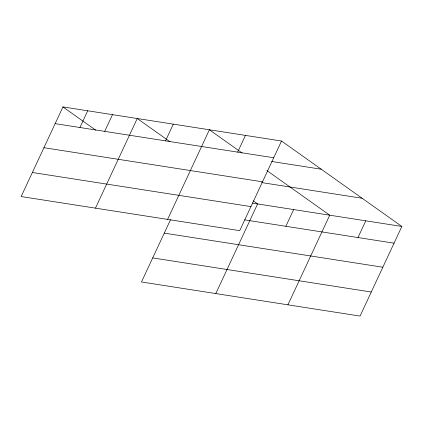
<?xml version="1.0" encoding="UTF-8"?>
<svg xmlns="http://www.w3.org/2000/svg" width="423" height="423" viewBox="0 0 423 423"><rect width="100%" height="100%" fill="white"/><g stroke="black" fill="none" stroke-linecap="round" stroke-linejoin="round"><path stroke-width="0.63" d="M281.517 141.028L62.948 106.919L21.15 196.552L239.719 230.662L281.517 141.028L401.85 226.448L360.052 316.081L141.483 281.972L170.559 219.627M79.921 127.508L87.72 110.784M104.693 131.373L112.492 114.649M95.466 208.148L137.258 118.514L169.993 141.753M165.525 140.87L173.324 124.145M167.593 219.405L209.39 129.771L242.12 153.01M237.652 152.121L245.451 135.397M215.799 293.573L257.596 203.939L253.303 200.888M285.858 226.289L293.657 209.565M287.926 304.824L329.723 215.191L266.865 170.569M357.985 237.546L365.784 220.822M55.149 123.643L273.718 157.753M271.64 161.475L321.226 169.216M43.929 147.701L262.498 181.811M261.678 182.583L362.141 198.26M252.378 203.125L401.85 226.448M32.37 172.494L250.939 206.598M244.579 219.849L394.051 243.172M164.261 233.126L382.831 267.23M152.703 257.914L371.272 292.023M62.948 106.919L95.683 130.157"/></g></svg>
